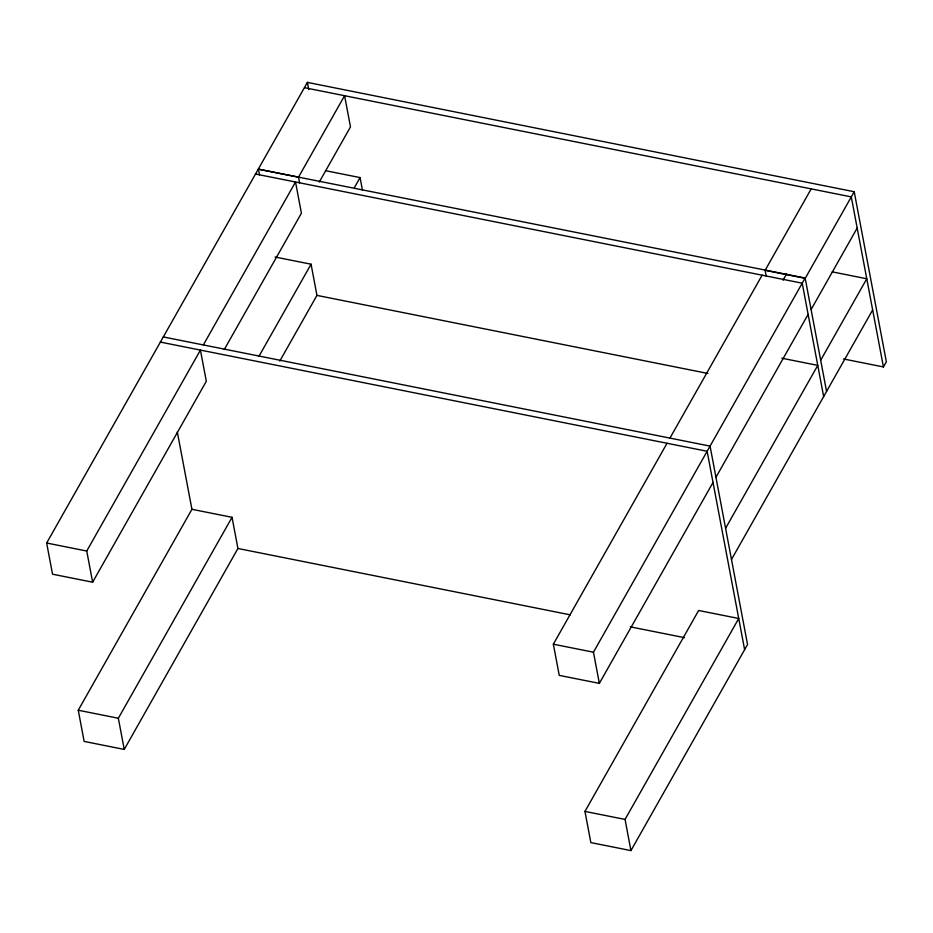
<?xml version="1.0" encoding="UTF-8"?>
<svg xmlns="http://www.w3.org/2000/svg" width="933" height="933" viewBox="0 0 933 933"><rect width="100%" height="100%" fill="white"/><g stroke="black" fill="none" stroke-linecap="round" stroke-linejoin="round"><path stroke-width="1.4" d="M92.635 582.204L86.746 551.03L200.432 350.097L206.321 381.27L92.635 582.204L52.54 574.192L46.65 543.018L307.389 82.396L854.22 191.732L886.35 361.782L883.434 366.937L843.455 358.96M203.347 344.93L295.528 182.017L301.417 213.191L224.247 349.583M299.575 182.833L298.502 177.165L344.592 95.702L350.481 126.888L319.284 182.028M258.896 356.406L311.062 264.202L275.107 257.03M354.388 187.615L360.068 177.585L325.5 170.681M191.93 509.301L232.037 517.314L237.927 548.487L124.241 749.421L84.145 741.42L78.255 710.235L191.93 509.301L177.317 431.979M279.795 361.059L316.952 295.388L311.062 264.202M124.241 749.421L118.351 718.247L232.037 517.314M713.034 482.443L599.348 683.376L559.252 675.375L553.351 644.202L667.037 443.268M669.952 438.102L762.133 275.188M766.18 276.005L765.107 270.337L811.197 188.874M783.055 280.215L786.601 273.94M599.348 683.376L593.458 652.202L805.144 278.034L258.406 169.165L259.479 174.833M854.22 191.732L805.214 278.349L765.107 270.337M715.949 477.288L808.118 314.374M811.104 309.523L857.182 228.06M725.582 528.3L817.763 365.386L781.807 358.202M820.678 360.231L866.769 278.769L832.201 271.865M584.956 811.418L698.642 610.485L738.738 618.486L625.052 819.419L630.941 850.604L590.846 842.592L584.956 811.418L625.052 819.419M731.484 559.485L872.658 309.943M630.941 850.604L747.543 644.505L710.06 446.114L163.252 336.93M304.496 87.702L851.293 196.886L883.434 366.937M258.406 169.165L298.502 177.165M255.432 174.004L802.228 283.189L823.652 396.56M316.952 295.388L707.925 373.457M160.336 342.084L707.132 451.269L744.627 649.671M237.927 548.487L570.401 614.87M630.323 626.848L684.554 637.671M46.65 543.018L86.746 551.03M553.351 644.202L593.458 652.202M78.255 710.235L118.351 718.247M805.144 278.034L826.568 391.405M360.068 177.585L362.471 190.344M307.389 82.396L308.741 89.556"/></g></svg>
